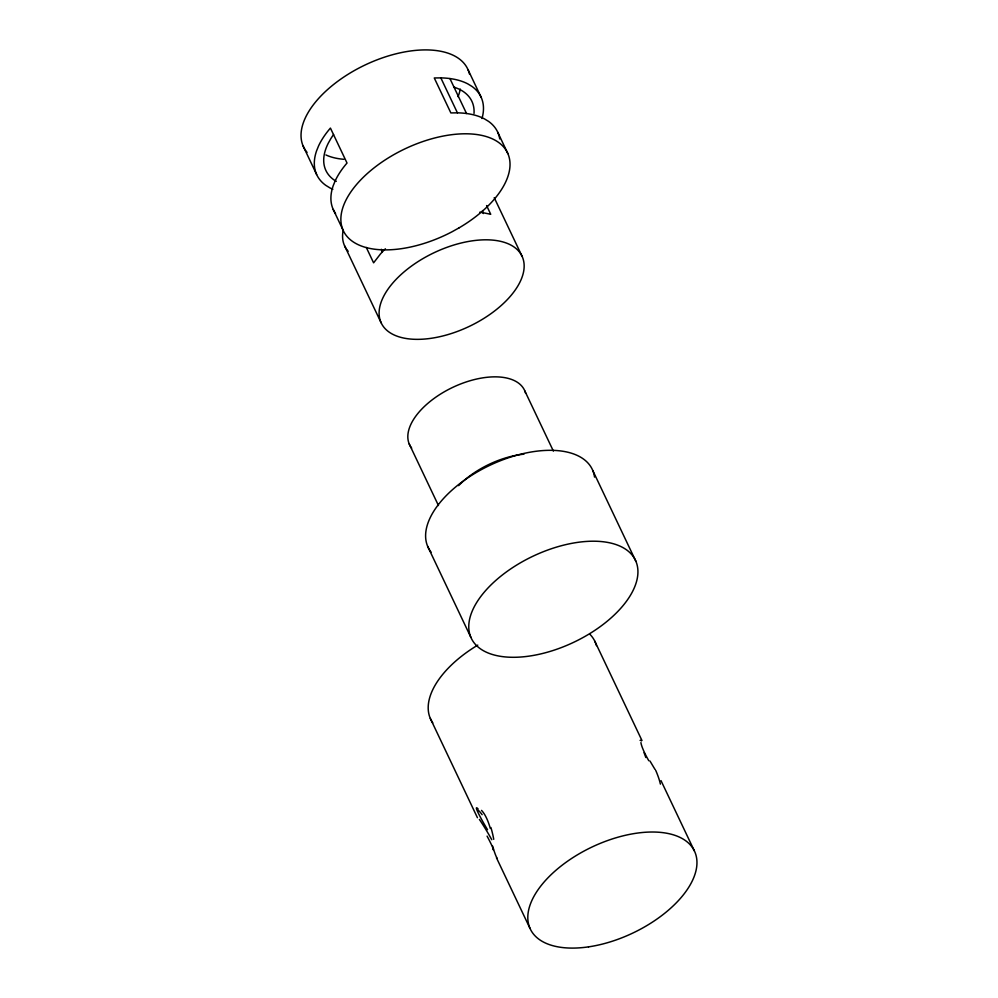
<?xml version="1.0" encoding="UTF-8"?>
<svg xmlns="http://www.w3.org/2000/svg" width="998" height="998" viewBox="0 0 998 998"><rect width="100%" height="100%" fill="white"/><g stroke="black" fill="none" stroke-linecap="round" stroke-linejoin="round"><path stroke-width="1.5" d="M481.984 118.525A90.868 47.617 -25.4 0 0 471.942 86.414L467.937 83.957A90.868 47.617 -25.4 0 0 440.829 77.881L434.267 77.969L450.859 112.924L457.421 112.836A90.868 47.617 -25.4 0 1 484.541 118.924L488.533 121.369A90.868 47.617 -25.4 0 1 499.736 138.934M490.392 214.196L480.911 212.3A77.919 40.831 -25.4 0 0 479.776 212.187M468.037 69.71L481.161 97.317M333.232 209.455L343.025 230.064M497.752 132.272L507.87 153.605M449.923 78.555L466.515 113.51M440.829 77.881L457.421 112.836M494.222 197.654L522.116 256.386A77.919 40.831 -25.4 0 1 431.173 338.297A77.919 40.831 -25.4 0 1 401.57 274.076A77.919 40.831 -25.4 0 1 522.116 256.386M486.587 205.551L490.729 214.296M592.75 470.457L635.913 561.35A90.868 47.617 -25.4 0 1 528.004 656.272A90.868 47.617 -25.4 0 1 496.131 580.137A90.868 47.617 -25.4 0 1 635.913 561.35M524.823 390.942L553.379 451.071M594.771 641.153L641.951 740.504M661 780.623L694.359 850.882M366.303 247.454L373.601 262.836L380.512 253.904A77.919 40.831 -25.4 0 1 385.403 248.801M303.192 146.17L316.628 174.5M344.609 245.882L381.136 322.791M409.242 444.01L438.459 505.537M427.631 546.268L470.782 637.161M430.313 718.435L477.443 817.724M496.493 857.856L529.901 928.177M482.496 210.578L483.294 213.547M381.323 249.263L382.122 252.269M348.152 251.271A77.919 40.831 -25.4 0 1 343.187 230.288M335.54 213.497A90.868 47.617 -25.4 0 1 333.182 185.753L335.203 180.813A90.868 47.617 -25.4 0 1 347.017 163.036L330.425 128.081A90.868 47.617 -25.4 0 0 318.599 145.858L316.591 150.798A90.868 47.617 -25.4 0 0 325.847 185.391L329.839 187.849A90.868 47.617 -25.4 0 0 332.833 189.283M460.278 89.096A80.776 42.328 -25.4 0 1 458.032 96.669M343.836 159.293A80.776 42.328 -25.4 0 1 325.909 154.94M307.047 152.382A90.868 47.617 -25.4 0 1 364.258 65.381A90.868 47.617 -25.4 0 1 469.472 74.064M474.013 113.473A80.776 42.328 -25.4 0 0 458.893 89.034L454.714 87.337A80.776 42.328 -25.4 0 0 453.703 87.001M336.276 181.387A80.776 42.328 -25.4 0 1 328.292 143.163L330.812 138.685A80.776 42.328 -25.4 0 1 333.582 134.568M458.606 485.652A63.61 33.333 -25.4 0 1 523.962 454.152M411.663 448.127A63.61 33.333 -25.4 0 1 452.106 387.673A63.61 33.333 -25.4 0 1 525.597 393.2M431.086 552.144A90.868 47.617 -25.4 0 1 491.789 464.407A90.868 47.617 -25.4 0 1 594.534 477.094M589.793 634.179A90.868 47.617 -25.4 0 1 596.442 645.644M432.783 722.889A90.868 47.617 -25.4 0 1 477.78 645.107M648.8 760.726A26.397 4.84 58 0 1 640.928 742.587M640.092 740.416A27.595 3.331 62 0 1 641.44 740.878M644.072 752.729A26.946 1.609 71.2 0 1 645.831 757.507M655.723 770.369A26.946 5.951 63.7 0 1 660.389 784.116M655.075 769.52A27.595 0.836 59.2 0 1 649.997 761.037M481.51 810.388A26.397 8.932 77.4 0 1 490.292 828.415M490.916 827.517A27.595 6.998 75.7 0 1 493.736 839.318M497.303 858.442A26.946 2.308 76.4 0 1 492.588 846.03M492.987 848.886A27.595 1.946 68.6 0 1 493.349 849.972M487.086 836.137A26.397 3.505 61 0 1 493.461 849.211M479.389 819.42A27.595 2.607 59.5 0 1 491.764 839.717M487.535 829.7A26.946 2.046 58.5 0 1 478.179 809.066M478.416 810.438A27.595 6.4 66.4 0 1 482.121 814.68M459.142 227.818L452.256 231.661A90.868 47.617 -25.4 0 1 342.114 210.104A90.868 47.617 -25.4 0 1 477.755 134.668A90.868 47.617 -25.4 0 1 459.142 227.818M588.533 946.865A90.868 47.617 -25.4 0 0 694.583 851.344A90.868 47.617 -25.4 0 0 554.015 871.965A90.868 47.617 -25.4 0 0 588.533 946.865"/></g></svg>
